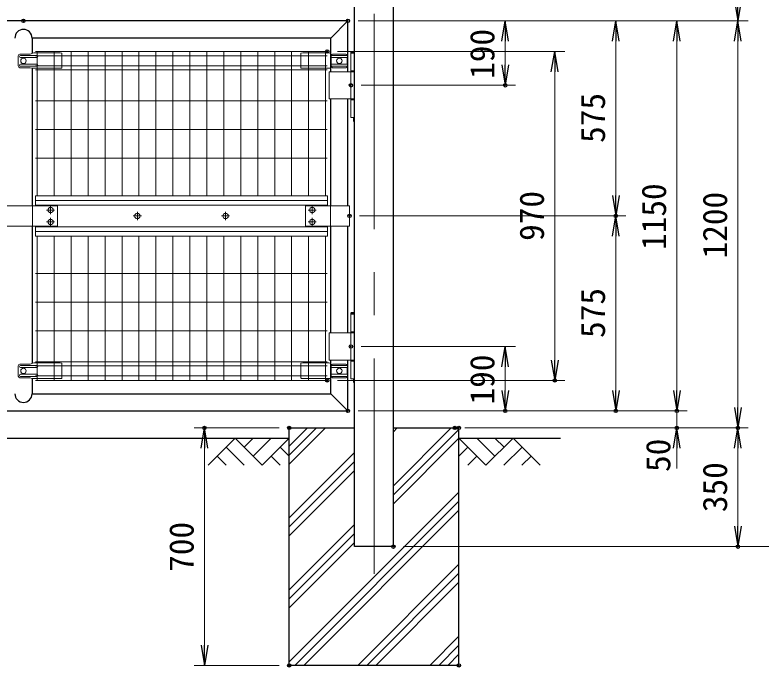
# Model space of a CAD drawing. Units: millimetres, scale not verified. Extents: x -6300 to 6300, y -4455 to 4455.
# Drawn here: x -380 to 1819, y -2486 to -563 of the extents above; entities that cross this region are included whole.
import ezdxf
from ezdxf.enums import TextEntityAlignment as Align

# ---------------------------------------------------------------- set-up
doc = ezdxf.new("R2010")
doc.units = ezdxf.units.MM
doc.header["$LTSCALE"] = 20
doc.header["$PDMODE"] = 32
doc.header["$PDSIZE"] = 10
doc.linetypes.add('USER1', pattern=[50.8, 31.75, -6.35, 6.35, -6.35])
for name, color, linetype, lineweight in [('0-0_D-DCR-HCH', 7, 'Continuous', 13), ('0-1_D-STR1', 1, 'Continuous', 25), ('0-2_D-BMK', 2, 'USER1', 13), ('0-4_D-STR3', 3, 'Continuous', 13), ('0-5_D-STR4', 7, 'Continuous', 25), ('0-6_D-STR-DIM', 7, 'Continuous', 13), ('0-8_Defpoints', 8, 'Continuous', 25), ('0-A_D-BGD', 7, 'Continuous', 25), ('0-B_D-STR2', 7, 'Continuous', 13)]:
    doc.layers.add(name, color=color, linetype=linetype, lineweight=lineweight)
doc.layers.add('0-7_0', color=7, linetype='Continuous')
doc.styles.add('ＭＳ ゴシック', font='')
doc.styles.get('ＭＳ ゴシック').set_extended_font_data('MS Gothic')

# ---------------------------------------------------------------- blocks, each defined once
blk = doc.blocks.new('_Open')
at = {"layer": '0-7_0'}
blk.add_line((-20, 3.333), (0, 0), dxfattribs=at)
blk.add_lwpolyline([(-20, -3.333), (0, 0), (-20, 0)], dxfattribs=at)

msp = doc.modelspace()

# ---------------------------------------------------------------- linework, layer by layer
at = {"layer": '0-0_D-DCR-HCH'}
for p, q in [((428.62, -1886.93), (535.03, -1780.52)), ((428.62, -1860.41), (508.51, -1780.52)), ((428.62, -1833.89), (481.99, -1780.52)), ((735.77, -1791.91), (747.16, -1780.52)), ((735.77, -1951.01), (906.26, -1780.52)), ((735.77, -1977.52), (928.62, -1784.67)), ((268.98, -1810.52), (189.17, -1890.34)), ((268.98, -1810.52), (348.8, -1890.34)), ((295.59, -1837.13), (322.2, -1810.52)), ((322.2, -1863.73), (375.41, -1810.52)), ((348.8, -1890.34), (428.62, -1810.52)), ((735.77, -2004.04), (928.62, -1811.19)), ((1008.44, -1890.34), (928.62, -1810.52)), ((1035.04, -1863.73), (981.83, -1810.52)), ((1088.26, -1810.52), (1008.44, -1890.34)), ((1061.79, -1837.26), (1035.04, -1810.52)), ((1088.26, -1810.52), (1168.07, -1890.34)), ((242.38, -1837.13), (295.83, -1890.34)), ((402.01, -1837.13), (428.62, -1863.61)), ((955.23, -1837.13), (928.62, -1863.61)), ((1114.86, -1837.13), (1061.41, -1890.34)), ((215.77, -1863.73), (242.5, -1890.34)), ((375.41, -1863.73), (402.14, -1890.34)), ((428.62, -2046.03), (621.47, -1853.18)), ((981.83, -1863.73), (955.1, -1890.34)), ((1141.47, -1863.73), (1114.74, -1890.34)), ((428.62, -2072.54), (621.47, -1879.69)), ((428.62, -2099.06), (621.47, -1906.21)), ((428.62, -2470.29), (928.62, -1970.29)), ((444.91, -2480.52), (928.62, -1996.81)), ((471.42, -2480.52), (928.62, -2023.32)), ((428.62, -2258.16), (621.47, -2065.31)), ((428.62, -2284.67), (621.47, -2091.82)), ((428.62, -2311.19), (621.47, -2118.34)), ((630.52, -2480.52), (928.62, -2182.42)), ((657.04, -2480.52), (928.62, -2208.94)), ((683.56, -2480.52), (928.62, -2235.46)), ((842.65, -2480.52), (928.62, -2394.55)), ((869.17, -2480.52), (928.62, -2421.07)), ((895.69, -2480.52), (928.62, -2447.59))]:
    msp.add_line(p, q, dxfattribs=at)
at = {"layer": '0-1_D-STR1'}
for p, q in [((735.77, -2130.52), (735.77, 409.48)), ((601.62, -580.52), (550.82, -631.32)), ((-329.48, -631.32), (-329.48, -676.43)), ((-329.48, -720.34), (-329.48, -1125.76)), ((550.82, -1125.76), (550.82, -810.52)), ((601.62, -1125.76), (601.62, -810.52)), ((-329.48, -1185.76), (-329.48, -1590.43)), ((550.82, -1500.52), (550.82, -1185.76)), ((601.62, -1500.52), (601.62, -1185.76)), ((-329.48, -1634.34), (-329.48, -1679.72)), ((621.47, -2130.52), (621.47, -1651.64)), ((550.82, -1679.72), (601.62, -1730.52)), ((735.77, -2130.52), (621.47, -2130.52))]:
    msp.add_line(p, q, dxfattribs=at)
for points in [[(621.47, -1651.64), (621.47, -881.64), (621.47, 409.48)], [(601.62, -730.52), (601.62, -580.52), (-1311.38, -580.52), (-1311.38, -1125.76)], [(550.82, -730.52), (550.82, -631.32), (-329.48, -631.32)], [(-1275.98, -1730.52), (601.62, -1730.52), (601.62, -1580.52)], [(-329.48, -1679.72), (550.82, -1679.72), (550.82, -1580.52)]]:
    msp.add_lwpolyline(points, dxfattribs=at)
for centre, start, end in [((-354.88, -631.32), 0, 180), ((-354.88, -1679.72), 180, 0)]:
    msp.add_arc(centre, 25.4, start, end, dxfattribs=at)
at = {"layer": '0-2_D-BMK'}
for p, q in [((678.62, -2210.52), (678.62, 509.48)), ((-262.88, -1138.26), (-286.88, -1138.26)), ((-274.88, -1150.26), (-274.88, -1126.26)), ((508.22, -1138.26), (484.22, -1138.26)), ((496.22, -1150.26), (496.22, -1126.26)), ((-274.88, -1185.26), (-274.88, -1161.26)), ((-31.08, -1155.76), (-7.08, -1155.76)), ((-19.08, -1167.76), (-19.08, -1143.76)), ((252.92, -1155.76), (228.92, -1155.76)), ((240.92, -1167.76), (240.92, -1143.76)), ((496.22, -1185.26), (496.22, -1161.26)), ((-262.88, -1173.26), (-286.88, -1173.26)), ((508.22, -1173.26), (484.22, -1173.26))]:
    msp.add_line(p, q, dxfattribs=at)
at = {"layer": '0-4_D-STR3'}
for p, q in [((-335.52, -678.52), (-365.37, -678.52)), ((-323.97, -674.52), (-335.52, -678.52)), ((-246.88, -674.52), (-323.97, -674.52)), ((-246.88, -674.52), (-241.88, -675.52)), ((-241.88, -675.52), (-241.88, -719.34)), ((468.22, -674.52), (463.22, -675.52)), ((463.22, -675.52), (463.22, -719.34)), ((468.22, -674.52), (545.31, -674.52)), ((545.31, -674.52), (550.82, -676.43)), ((556.56, -678.52), (595.28, -678.52)), ((612.29, -670.52), (610.29, -672.52)), ((610.29, -672.52), (610.29, -675.52)), ((621.47, -672.52), (610.29, -672.52)), ((610.29, -675.52), (621.47, -675.52)), ((610.29, -675.52), (610.29, -865.52)), ((610.29, -675.52), (621.47, -675.52)), ((610.29, -675.52), (610.29, -865.52)), ((621.47, -675.52), (610.29, -675.52)), ((612.31, -670.52), (610.31, -672.52)), ((610.31, -672.52), (621.47, -672.52)), ((610.31, -675.52), (610.31, -672.52)), ((621.47, -670.52), (612.29, -670.52)), ((612.31, -670.52), (621.47, -670.52)), ((-370.37, -683.52), (-370.37, -713.52)), ((-315.88, -682.52), (-363.29, -682.52)), ((-315.88, -688.52), (-363.29, -688.52)), ((552.56, -682.52), (599.28, -682.52)), ((552.56, -688.52), (599.28, -688.52)), ((552.56, -688.52), (552.56, -708.52)), ((599.28, -688.52), (599.28, -708.52)), ((-335.52, -718.52), (-365.37, -718.52)), ((-315.88, -708.52), (-363.29, -708.52)), ((-315.88, -714.52), (-363.29, -714.52)), ((-330.27, -720.34), (-335.52, -718.52)), ((-330.27, -720.34), (-242.88, -720.34)), ((550.82, -720.34), (464.22, -720.34)), ((552.56, -708.52), (599.28, -708.52)), ((552.56, -714.52), (599.28, -714.52)), ((556.56, -718.52), (595.28, -718.52)), ((546.24, -730.52), (621.47, -730.52)), ((546.24, -730.52), (546.24, -810.52)), ((610.29, -727.52), (621.47, -727.52)), ((610.29, -727.52), (621.47, -727.52)), ((546.24, -810.52), (621.47, -810.52)), ((610.29, -813.52), (621.47, -813.52)), ((610.29, -813.52), (621.47, -813.52)), ((610.29, -865.52), (621.47, -865.52)), ((610.29, -865.52), (621.47, -865.52)), ((617.79, -865.52), (617.79, -875.52)), ((617.79, -865.52), (617.79, -875.52)), ((540.92, -1096.61), (-319.08, -1096.61)), ((-319.08, -1096.61), (-319.08, -1125.76)), ((540.92, -1096.61), (540.92, -1125.76)), ((540.92, -1110.48), (-319.08, -1110.48)), ((-254.88, -1125.76), (-454.88, -1125.76)), ((-328.08, -1125.76), (-328.08, -1185.76)), ((540.92, -1123.88), (-319.08, -1123.88)), ((-254.88, -1125.76), (-254.88, -1185.76)), ((606.43, -1125.76), (476.22, -1125.76)), ((476.22, -1125.76), (476.22, -1185.76)), ((549.97, -1125.76), (549.97, -1185.76)), ((606.43, -1125.76), (606.43, -1185.76)), ((-254.88, -1185.76), (-454.88, -1185.76)), ((-319.08, -1185.76), (-319.08, -1214.91)), ((540.92, -1187.64), (-319.08, -1187.64)), ((606.43, -1185.76), (476.22, -1185.76)), ((540.92, -1185.76), (540.92, -1214.91)), ((540.92, -1201.04), (-319.08, -1201.04)), ((540.92, -1214.91), (-319.08, -1214.91)), ((612.29, -1440.52), (610.29, -1442.52)), ((610.29, -1442.52), (610.29, -1445.52)), ((621.47, -1442.52), (610.29, -1442.52)), ((610.29, -1445.52), (621.47, -1445.52)), ((610.29, -1445.52), (610.29, -1635.52)), ((610.29, -1445.52), (621.47, -1445.52)), ((610.29, -1445.52), (610.29, -1635.52)), ((621.47, -1445.52), (610.29, -1445.52)), ((612.31, -1440.52), (610.31, -1442.52)), ((610.31, -1442.52), (621.47, -1442.52)), ((610.31, -1445.52), (610.31, -1442.52)), ((621.47, -1440.52), (612.29, -1440.52)), ((612.31, -1440.52), (621.47, -1440.52)), ((546.24, -1500.52), (621.47, -1500.52)), ((546.24, -1500.52), (546.24, -1580.52)), ((610.29, -1497.52), (621.47, -1497.52)), ((610.29, -1497.52), (621.47, -1497.52)), ((546.24, -1580.52), (621.47, -1580.52)), ((610.29, -1583.52), (621.47, -1583.52)), ((610.29, -1583.52), (621.47, -1583.52)), ((-370.37, -1597.52), (-370.37, -1627.52)), ((-335.52, -1592.52), (-365.37, -1592.52)), ((-315.88, -1596.52), (-363.29, -1596.52)), ((-315.88, -1602.52), (-363.29, -1602.52)), ((-323.97, -1588.52), (-335.52, -1592.52)), ((-246.88, -1588.52), (-323.97, -1588.52)), ((-246.88, -1588.52), (-241.88, -1589.52)), ((-241.88, -1589.52), (-241.88, -1633.34)), ((468.22, -1588.52), (463.22, -1589.52)), ((463.22, -1589.52), (463.22, -1633.34)), ((468.22, -1588.52), (545.31, -1588.52)), ((545.31, -1588.52), (550.82, -1590.43)), ((552.56, -1596.52), (599.28, -1596.52)), ((552.56, -1602.52), (599.28, -1602.52)), ((552.56, -1602.52), (552.56, -1622.52)), ((556.56, -1592.52), (595.28, -1592.52)), ((599.28, -1602.52), (599.28, -1622.52)), ((-315.88, -1622.52), (-363.29, -1622.52)), ((552.56, -1622.52), (599.28, -1622.52)), ((-335.52, -1632.52), (-365.37, -1632.52)), ((-315.88, -1628.52), (-363.29, -1628.52)), ((-330.27, -1634.34), (-335.52, -1632.52)), ((-330.27, -1634.34), (-242.88, -1634.34)), ((550.82, -1634.34), (464.22, -1634.34)), ((552.56, -1628.52), (599.28, -1628.52)), ((556.56, -1632.52), (595.28, -1632.52)), ((610.29, -1635.52), (621.47, -1635.52)), ((610.29, -1635.52), (621.47, -1635.52)), ((617.79, -1635.52), (617.79, -1645.52)), ((617.79, -1635.52), (617.79, -1645.52))]:
    msp.add_line(p, q, dxfattribs=at)
for points in [[(621.47, -875.52), (617.79, -875.52), (621.47, -881.64)], [(621.47, -1645.52), (617.79, -1645.52), (621.47, -1651.64)]]:
    msp.add_lwpolyline(points, dxfattribs=at)
for centre in [(-354.88, -698.52), (576.22, -698.52), (-274.88, -1138.26), (496.22, -1138.26), (-274.88, -1173.26), (-19.08, -1155.76), (240.92, -1155.76), (496.22, -1173.26), (-354.88, -1612.52), (576.22, -1612.52)]:
    msp.add_circle(centre, 8, dxfattribs=at)
for centre, radius, start, end in [((-365.37, -683.52), 5, 90, 180), ((556.56, -682.52), 4, 90, 180), ((595.28, -682.52), 4, 0, 90), ((-363.29, -685.52), 3, 90, 270), ((-315.88, -685.52), 3, 270, 90), ((557.81, -685.52), 6.05, 150.26731, 209.73269), ((594.03, -685.52), 6.05, 330.26731, 29.73269), ((-365.37, -713.52), 5, 180, 270), ((-363.29, -711.52), 3, 90, 270), ((-315.88, -711.52), 3, 270, 90), ((-242.88, -719.34), 1, 270, 0), ((464.22, -719.34), 1, 180, 270), ((557.83, -711.52), 6.07, 150.37394, 209.62606), ((556.56, -714.52), 4, 180, 270), ((595.28, -714.52), 4, 270, 0), ((594, -711.52), 6.07, 330.37394, 29.62606), ((-365.37, -1597.52), 5, 90, 180), ((-363.29, -1599.52), 3, 90, 270), ((-315.88, -1599.52), 3, 270, 90), ((557.81, -1599.52), 6.05, 150.26731, 209.73269), ((556.56, -1596.52), 4, 90, 180), ((595.28, -1596.52), 4, 0, 90), ((594.03, -1599.52), 6.05, 330.26731, 29.73269), ((-365.37, -1627.52), 5, 180, 270), ((-363.29, -1625.52), 3, 90, 270), ((-315.88, -1625.52), 3, 270, 90), ((557.83, -1625.52), 6.07, 150.37394, 209.62606), ((594, -1625.52), 6.07, 330.37394, 29.62606), ((-242.88, -1633.34), 1, 270, 0), ((464.22, -1633.34), 1, 180, 270), ((556.56, -1628.52), 4, 180, 270), ((595.28, -1628.52), 4, 270, 0)]:
    msp.add_arc(centre, radius, start, end, dxfattribs=at)
at = {"layer": '0-5_D-STR4'}
for p, q in [((735.77, -1780.52), (928.62, -1780.52)), ((928.62, -2480.52), (928.62, -1780.52)), ((928.62, -2480.52), (428.62, -2480.52))]:
    msp.add_line(p, q, dxfattribs=at)
msp.add_lwpolyline([(428.62, -2480.52), (428.62, -1780.52), (621.47, -1780.52)], dxfattribs=at)
at = {"layer": '0-6_D-STR-DIM'}
for p, q in [((631.62, -580.52), (1421.17, -580.52)), ((631.62, -580.52), (1601.17, -580.52)), ((631.62, -580.52), (1781.17, -580.52)), ((631.62, -580.52), (1781.17, -580.52)), ((631.62, -580.52), (1095.23, -580.52)), ((1065.23, -640.52), (1065.23, -710.52)), ((1391.17, -640.52), (1391.17, -1095.52)), ((1571.17, -640.52), (1571.17, -1670.52)), ((1751.17, -640.52), (1751.17, -1720.52)), ((570.67, -670.52), (1241.17, -670.52)), ((1211.17, -730.52), (1211.17, -1580.52)), ((640.29, -770.52), (1095.23, -770.52)), ((636.2, -1155.52), (1421.17, -1155.52)), ((636.2, -1155.52), (1421.17, -1155.52)), ((1391.17, -1215.52), (1391.17, -1670.52)), ((640.29, -1540.52), (1095.23, -1540.52)), ((1065.23, -1600.52), (1065.23, -1670.52)), ((1571.17, -1670.52), (1571.17, -1610.52)), ((570.67, -1640.52), (1241.17, -1640.52)), ((631.62, -1730.52), (1421.17, -1730.52)), ((631.62, -1730.52), (1601.17, -1730.52)), ((631.62, -1730.52), (1601.17, -1730.52)), ((631.62, -1730.52), (1095.23, -1730.52)), ((1571.17, -1730.52), (1571.17, -1780.52)), ((398.62, -1780.52), (148.62, -1780.52)), ((946.62, -1780.52), (1781.17, -1780.52)), ((946.62, -1780.52), (1781.17, -1780.52)), ((958.62, -1780.52), (1601.17, -1780.52)), ((178.62, -2420.52), (178.62, -1840.52)), ((1571.17, -1840.52), (1571.17, -1900.52)), ((1751.17, -1840.52), (1751.17, -2070.52)), ((765.77, -2130.52), (2001.22, -2130.52)), ((765.77, -2130.52), (1781.17, -2130.52)), ((398.62, -2480.52), (148.62, -2480.52))]:
    msp.add_line(p, q, dxfattribs=at)
at = {"layer": '0-8_Defpoints'}
for p in [(-354.88, -580.52), (601.62, -580.52), (601.62, -580.52), (540.67, -670.52), (610.29, -770.52), (1065.23, -770.52), (606.2, -1155.52), (1391.17, -1155.52), (610.29, -1540.52), (540.67, -1640.52), (1211.17, -1640.52), (601.62, -1730.52), (1065.23, -1730.52), (1391.17, -1730.52), (1571.17, -1730.52), (178.62, -1780.52), (428.62, -1780.52), (916.62, -1780.52), (928.62, -1780.52), (1571.17, -1780.52), (1751.17, -1780.52), (735.77, -2130.52), (1751.17, -2130.52), (428.62, -2480.52), (428.62, -2480.52), (928.62, -2480.52)]:
    msp.add_point(p, dxfattribs=at)
at = {"layer": '0-A_D-BGD'}
for p, q in [((-1275.98, -1810.52), (428.62, -1810.52)), ((928.62, -1810.52), (1228.62, -1810.52))]:
    msp.add_line(p, q, dxfattribs=at)
at = {"layer": '0-B_D-STR2'}
for p, q in [((540.67, -670.52), (-319.33, -670.52)), ((-314.33, -1096.61), (-314.33, -670.52)), ((-264.33, -1096.61), (-264.33, -670.52)), ((-214.33, -1096.61), (-214.33, -670.52)), ((-164.33, -1096.61), (-164.33, -670.52)), ((-114.33, -1096.61), (-114.33, -670.52)), ((-64.33, -1096.61), (-64.33, -670.52)), ((-14.33, -1096.61), (-14.33, -670.52)), ((35.67, -1096.61), (35.67, -670.52)), ((85.67, -1096.61), (85.67, -670.52)), ((135.67, -1096.61), (135.67, -670.52)), ((185.67, -1096.61), (185.67, -670.52)), ((235.67, -1096.61), (235.67, -670.52)), ((285.67, -1096.61), (285.67, -670.52)), ((335.67, -1096.61), (335.67, -670.52)), ((385.67, -1096.61), (385.67, -670.52)), ((435.67, -1096.61), (435.67, -670.52)), ((485.67, -1096.61), (485.67, -670.52)), ((535.67, -1096.61), (535.67, -670.52)), ((540.67, -683.62), (-319.33, -683.62)), ((540.67, -713.42), (-319.33, -713.42)), ((540.67, -725.28), (-319.33, -725.28)), ((540.67, -816.52), (-319.33, -816.52)), ((540.67, -901.02), (-319.33, -901.02)), ((540.67, -985.52), (-319.33, -985.52)), ((-314.33, -1640.52), (-314.33, -1214.91)), ((-264.33, -1640.52), (-264.33, -1214.91)), ((-214.33, -1640.52), (-214.33, -1214.91)), ((-164.33, -1640.52), (-164.33, -1214.91)), ((-114.33, -1640.52), (-114.33, -1214.91)), ((-64.33, -1640.52), (-64.33, -1214.91)), ((-14.33, -1640.52), (-14.33, -1214.91)), ((35.67, -1640.52), (35.67, -1214.91)), ((85.67, -1640.52), (85.67, -1214.91)), ((135.67, -1640.52), (135.67, -1214.91)), ((185.67, -1640.52), (185.67, -1214.91)), ((235.67, -1640.52), (235.67, -1214.91)), ((285.67, -1640.52), (285.67, -1214.91)), ((335.67, -1640.52), (335.67, -1214.91)), ((385.67, -1640.52), (385.67, -1214.91)), ((435.67, -1640.52), (435.67, -1214.91)), ((485.67, -1640.52), (485.67, -1214.91)), ((535.67, -1640.52), (535.67, -1214.91)), ((540.67, -1325.52), (-319.33, -1325.52)), ((540.67, -1410.02), (-319.33, -1410.02)), ((540.67, -1494.52), (-319.33, -1494.52)), ((540.67, -1585.76), (-319.33, -1585.76)), ((540.67, -1597.62), (-319.33, -1597.62)), ((540.67, -1627.42), (-319.33, -1627.42)), ((540.67, -1640.52), (-319.33, -1640.52))]:
    msp.add_line(p, q, dxfattribs=at)

# ---------------------------------------------------------------- block references
at = {"layer": '0-6_D-STR-DIM', "xscale": 3, "yscale": 3}
for p, rotation in [((1751.17, -580.52), 270), ((1065.23, -580.52), 90), ((1391.17, -580.52), 90), ((1571.17, -580.52), 90), ((1751.17, -580.52), 90), ((1211.17, -670.52), 90), ((1065.23, -770.52), 270), ((1391.17, -1155.52), 270), ((1391.17, -1155.52), 90), ((1065.23, -1540.52), 90), ((1211.17, -1640.52), 270), ((1065.23, -1730.52), 270), ((1391.17, -1730.52), 270), ((1571.17, -1730.52), 270), ((1571.17, -1730.52), 270), ((1751.17, -1780.52), 270), ((178.62, -1780.52), 90), ((1571.17, -1780.52), 90), ((1751.17, -1780.52), 90), ((1751.17, -2130.52), 270), ((178.62, -2480.52), 270)]:
    msp.add_blockref('_Open', p, dxfattribs=dict(at, rotation=rotation))

# ---------------------------------------------------------------- texts
at = {"layer": '0-6_D-STR-DIM', "style": 'ＭＳ ゴシック'}
for s, p in [('190', (1055.11, -751.49)), ('575', (1381.05, -940.36)), ('1150', (1561.05, -1255.87)), ('970', (1201.05, -1229.21)), ('1200', (1741.05, -1280.87)), ('575', (1381.05, -1515.36)), ('190', (1055.11, -1711.49)), ('50', (1573.66, -1910.35)), ('350', (1741.05, -2028.83)), ('700', (168.5, -2204.77))]:
    msp.add_text(s, height=72.14, rotation=90, dxfattribs=at).set_placement(p, align=Align.BOTTOM_LEFT)

doc.saveas('drawing.dxf')
